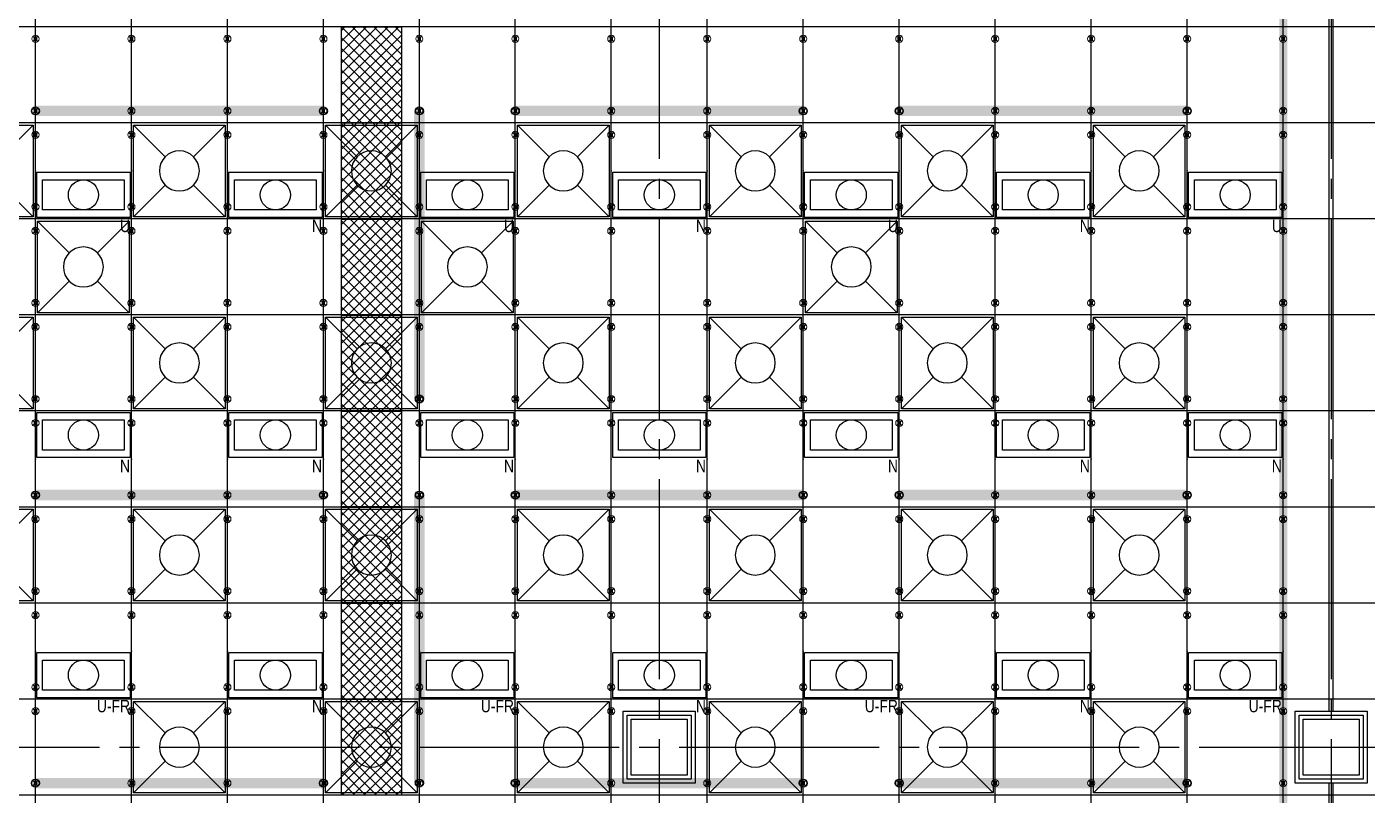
# Model space of a CAD drawing. Extents: x -17313 to 41501, y -1010 to 11880.
# Drawn here: x 2689 to 4365, y 1440 to 2400 of the extents above; entities that cross this region are included whole.
import ezdxf
from ezdxf.enums import TextEntityAlignment as Align

# ---------------------------------------------------------------- set-up
doc = ezdxf.new("R2010")
doc.units = 0
doc.header["$LTSCALE"] = 100
doc.linetypes.add('X-S-FAB-L10$0$COL-CEN-LIN', pattern=[3.25, 2.5, -0.25, 0.25, -0.25])
for name, color, linetype in [('0-xref', 8, 'Continuous'), ('188K-SM-03-F10-ARCH-CEIL-Y2257103$0$K-CEIL-4.2', 8, 'Continuous'), ('188K-SM-03-F10-ARCH-CEIL-Y2257103$0$K-CEIL-4.2-AREA', 8, 'Continuous'), ('188K-SM-03-F10-ARCH-PA-Y2257103$0$K-P1S-4.2-單抗', 53, 'Continuous'), ('188K-SM-03-F10-ARCH-PA-Y2257103$0$K-P2D-4.2-雙抗', 53, 'Continuous'), ('188K-SM-06-F10-ELEC-LIGHT-Y2257103$0$E-LIGHT(W)-N', 253, 'Continuous'), ('188K-SM-06-F10-ELEC-LIGHT-Y2257103$0$E-LIGHT(W)-U FR', 253, 'Continuous'), ('188K-SM-06-F10-ELEC-LIGHT-Y2257103$0$E-LIGHT(W)-U XLPE', 253, 'Continuous'), ('188K-SM-06-F10-HVAC-FFU-Y2257103$0$AC-FFU-ULPA', 254, 'Continuous'), ('188K-SM-07-F15-ARCH-CATW-Y2257103$0$K-Divider 上-2.7', 80, 'Continuous'), ('188K-SM-07-F15-ARCH-CATW-Y2257103$0$K-安全母索', 6, 'Continuous'), ('188K-SM-07-F15-ARCH-CATW-Y2257103$0$K-貓道板-主走道', 171, 'Continuous'), ('X-S-FAB-L10$0$0-DIM-TXT', 8, 'Continuous'), ('X-S-FAB-L10$0$BLOCK', 8, 'Continuous'), ('X-S-FAB-L10$0$CCL', 8, 'X-S-FAB-L10$0$COL-CEN-LIN'), ('X-S-FAB-L10$0$COL-S', 8, 'Continuous')]:
    doc.layers.add(name, color=color, linetype=linetype)
doc.layers.add('188K-SM-03-F10-ARCH-CEIL-Y2257103$0$K-吊點-標準', color=8, linetype='Continuous', lineweight=9)
doc.layers.add('188K-SM-06-F10-ELEC-LIGHT-Y2257103$0$Defpoints-CAS', color=253, linetype='Continuous', plot=False)
doc.styles.add('188K-SM-06-F10-ELEC-LIGHT-Y2257103$0$Standard', font='arial.ttf')
doc.styles.add('X-S-FAB-L10$0$CHINA', font='simplex.shx', dxfattribs={"width": 0.75, "bigfont": 'chineset.shx'})
doc.styles.add('X-S-FAB-L10$0$Standard', font='', dxfattribs={"width": 0.8})
doc.styles.add('X-S-FAB-L10$0$TG_NOTE_TEXT', font='simplex.shx', dxfattribs={"width": 0.75, "bigfont": 'chineset.shx'})
doc.styles.get('X-S-FAB-L10$0$Standard').set_extended_font_data('Microsoft JhengHei')

# ---------------------------------------------------------------- blocks, each defined once
blk = doc.blocks.new('X-S-FAB-L10$0$FAB2-L05')
at = {"layer": 'X-S-FAB-L10$0$CCL'}
for p, q in [((-22680, 11005), (-22680, 0)), ((-21840, 11005), (-21840, 0)), ((-26880, 2220), (1210, 2220))]:
    blk.add_line(p, q, dxfattribs=at)
at = {"layer": 'X-S-FAB-L10$0$COL-S'}
for points in [[(-22715, 2255), (-22645, 2255), (-22645, 2185), (-22715, 2185)], [(-21875, 2255), (-21805, 2255), (-21805, 2185), (-21875, 2185)]]:
    blk.add_lwpolyline(points, close=True, dxfattribs=at)
blk = doc.blocks.new('X-S-FAB-L10')
at = {"layer": 'X-S-FAB-L10$0$COL-S'}
for p, q in [((3445, 1535), (3515, 1535)), ((3445, 1465), (3445, 1535)), ((3515, 1535), (3515, 1465)), ((4285, 1535), (4355, 1535)), ((4285, 1465), (4285, 1535)), ((4355, 1535), (4355, 1465)), ((3515, 1465), (3445, 1465)), ((4355, 1465), (4285, 1465))]:
    blk.add_line(p, q, dxfattribs=at)
at = {"layer": 'X-S-FAB-L10$0$BLOCK'}
blk.add_blockref('X-S-FAB-L10$0$FAB2-L05', (26160, -720), dxfattribs=at)
at = {"style": 'X-S-FAB-L10$0$TG_NOTE_TEXT', "width": 0.5, "flags": 1}
for p in [(7463.3, 9020), (18268.3, 8649), (11197.8, 4800.2), (16485.8, 4800.2), (25420.3, 2635), (13360, 320, 0), (7463.3, -33.3)]:
    blk.add_attdef('WH', text='', height=20, dxfattribs=at).set_placement(p, align=Align.BOTTOM_LEFT)
at = {"width": 0.5}
for style, p in [('X-S-FAB-L10$0$TG_NOTE_TEXT', (7585, 9020)), ('X-S-FAB-L10$0$TG_NOTE_TEXT', (18390, 8649)), ('X-S-FAB-L10$0$TG_NOTE_TEXT', (11117.5, 4813.5)), ('X-S-FAB-L10$0$TG_NOTE_TEXT', (16607.5, 4813.5)), ('X-S-FAB-L10$0$TG_NOTE_TEXT', (25350, 2635)), ('X-S-FAB-L10$0$Standard', (13129.4, 325, 0)), ('X-S-FAB-L10$0$TG_NOTE_TEXT', (7585, -20))]:
    blk.add_attdef('DESC', text='', height=10, dxfattribs=dict(at, style=style)).set_placement(p, align=Align.BOTTOM_LEFT)
for tag, style, p in [('TYPE', 'X-S-FAB-L10$0$TG_NOTE_TEXT', (7619.3, 9020)), ('NO', 'X-S-FAB-L10$0$TG_NOTE_TEXT', (7650.1, 9020)), ('TYPE', 'X-S-FAB-L10$0$TG_NOTE_TEXT', (18424.2, 8649)), ('NO', 'X-S-FAB-L10$0$TG_NOTE_TEXT', (18455, 8649)), ('NO', 'X-S-FAB-L10$0$TG_NOTE_TEXT', (11088.6, 4813.5)), ('TYPE', 'X-S-FAB-L10$0$TG_NOTE_TEXT', (11151.8, 4813.5)), ('TYPE', 'X-S-FAB-L10$0$TG_NOTE_TEXT', (16641.8, 4813.5)), ('NO', 'X-S-FAB-L10$0$TG_NOTE_TEXT', (16672.6, 4813.5)), ('NO', 'X-S-FAB-L10$0$TG_NOTE_TEXT', (25313, 2635)), ('TYPE', 'X-S-FAB-L10$0$TG_NOTE_TEXT', (25350, 2635)), ('NO', 'X-S-FAB-L10$0$Standard', (13100, 320, 0)), ('TYPE', 'X-S-FAB-L10$0$Standard', (13129.4, 320, 0)), ('TYPE', 'X-S-FAB-L10$0$TG_NOTE_TEXT', (7619.3, -20)), ('NO', 'X-S-FAB-L10$0$TG_NOTE_TEXT', (7650.1, -20))]:
    blk.add_attdef(tag, text='', height=10, dxfattribs=dict(at, style=style)).set_placement(p, align=Align.BOTTOM_RIGHT)
at = {"style": 'X-S-FAB-L10$0$TG_NOTE_TEXT', "width": 0.5, "flags": 1}
for rotation, p in [(180, (43, 7480)), (180, (943, 7480)), (90, (24310, 3717.8)), (270, (17080, 1711.7))]:
    blk.add_attdef('WH', text='', height=20, rotation=rotation, dxfattribs=at).set_placement(p, align=Align.BOTTOM_LEFT)
at = {"width": 0.5}
for rotation, style, p in [(180, 'X-S-FAB-L10$0$Standard', (317.6, 7480)), (180, 'X-S-FAB-L10$0$Standard', (1217.6, 7480)), (90, 'X-S-FAB-L10$0$TG_NOTE_TEXT', (24310, 3647.5)), (270, 'X-S-FAB-L10$0$TG_NOTE_TEXT', (17080, 1605))]:
    blk.add_attdef('DESC', text='', height=10, rotation=rotation, dxfattribs=dict(at, style=style)).set_placement(p, align=Align.BOTTOM_LEFT)
for tag, rotation, style, p in [('TYPE', 180, 'X-S-FAB-L10$0$Standard', (317.6, 7480)), ('NO', 180, 'X-S-FAB-L10$0$Standard', (347, 7480)), ('TYPE', 180, 'X-S-FAB-L10$0$Standard', (1217.6, 7480)), ('NO', 180, 'X-S-FAB-L10$0$Standard', (1247, 7480)), ('TYPE', 90, 'X-S-FAB-L10$0$TG_NOTE_TEXT', (24310, 3647.5)), ('NO', 90, 'X-S-FAB-L10$0$TG_NOTE_TEXT', (24310, 3610.5)), ('TYPE', 270, 'X-S-FAB-L10$0$TG_NOTE_TEXT', (17080, 1605)), ('NO', 270, 'X-S-FAB-L10$0$TG_NOTE_TEXT', (17080, 1573))]:
    blk.add_attdef(tag, text='', height=10, rotation=rotation, dxfattribs=dict(at, style=style)).set_placement(p, align=Align.BOTTOM_RIGHT)
at = {"layer": 'X-S-FAB-L10$0$0-DIM-TXT', "style": 'X-S-FAB-L10$0$CHINA', "width": 0.75}
for p in [(667.4, 7855.1, -2689.4), (22627.4, 6728.8), (25644.7, 6728.8), (24778.8, 5569.1), (1118.3, 4980), (417.8, 4594.6), (23874.8, 4355), (22927.4, 4330.1), (23749.9, 3901.4), (417.8, 3765.2), (1118.3, 3730), (417.8, 3115.8), (536.9, 2227.8), (16909, 1782.7), (888.4, 880.5), (16977.4, 750), (18878.8, 750), (25641.2, 553.2), (21364, 526.9)]:
    blk.add_attdef('HIG', text='', height=80, dxfattribs=at).set_placement(p, align=Align.MIDDLE_LEFT)
blk = doc.blocks.new('188K-SM-03-F10-ARCH-CEIL-Y2257103$0$A$C2CA95053')
h = blk.add_hatch(color=256)
edge = h.paths.add_edge_path()
edge.add_arc((0, 0), 0.5, 0, 360)
for p, q in [((3.2, 3.2), (-3.2, -3.2)), ((3.2, -3.2), (-3.2, 3.2))]:
    blk.add_line(p, q)
blk.add_lwpolyline([(-1.6, 2.5), (-1.6, -2.5), (1.6, -2.5), (1.6, 2.5)], close=True)
for radius in [4.5, 0.5]:
    blk.add_circle((0, 0), radius)
blk = doc.blocks.new('188K-SM-03-F10-ARCH-CEIL-Y2257103$0$天花板吊點-附調整片 - 3_8_螺桿吊架 100 mm 高調整片-V1-1FL')
blk.add_blockref('188K-SM-03-F10-ARCH-CEIL-Y2257103$0$A$C2CA95053', (0, 0))
blk = doc.blocks.new('188K-SM-03-F10-ARCH-CEIL-Y2257103')
at = {"layer": '188K-SM-03-F10-ARCH-CEIL-Y2257103$0$K-CEIL-4.2'}
for p, q in [((2700, 312.7), (2700, 8632.2)), ((2820, 312.7), (2820, 8632.2)), ((2940, 312.7), (2940, 8632.2)), ((3060, 312.7), (3060, 8632.2)), ((3180, 312.7), (3180, 8632.2)), ((3300, 312.7), (3300, 8632.2)), ((3420, 312.7), (3420, 8632.2)), ((3540, 312.7), (3540, 8632.2)), ((3660, 312.7), (3660, 8632.2)), ((3780, 312.7), (3780, 8632.2)), ((3900, 312.7), (3900, 8632.2)), ((4020, 312.7), (4020, 8632.2)), ((4140, 312.7), (4140, 8632.2)), ((4260, 312.7), (4260, 8632.2)), ((24297.2, 2400), (1847.7, 2400)), ((5047.2, 2280), (1847.7, 2280)), ((5047.2, 2160), (1847.7, 2160)), ((16747.2, 2040), (1847.7, 2040)), ((16747.2, 1920), (1847.7, 1920)), ((16747.2, 1800), (1847.7, 1800)), ((16747.2, 1680), (1847.7, 1680)), ((16747.2, 1560), (1847.7, 1560)), ((16747.2, 1440), (1847.7, 1440))]:
    blk.add_line(p, q, dxfattribs=at)
at = {"layer": '188K-SM-03-F10-ARCH-CEIL-Y2257103$0$K-CEIL-4.2-AREA'}
for points in [[(3445, 1535), (3515, 1535), (3515, 1465), (3445, 1465)], [(4285, 1535), (4355, 1535), (4355, 1465), (4285, 1465)]]:
    blk.add_lwpolyline(points, close=True, dxfattribs=at)
at = {"layer": '188K-SM-03-F10-ARCH-CEIL-Y2257103$0$K-吊點-標準', "color": 170, "lineweight": 18, "rotation": 179.9999999999997}
for p in [(2700, 2385), (2820, 2385), (2940, 2385), (3060, 2385), (3180, 2385), (3300, 2385), (3420, 2385), (3540, 2385), (3660, 2385), (3780, 2385), (3900, 2385), (4020, 2385), (4140, 2385), (4260, 2385), (2700, 2295), (2820, 2295), (2940, 2295), (3060, 2295), (3180, 2295), (3300, 2295), (3420, 2295), (3540, 2295), (3660, 2295), (3780, 2295), (3900, 2295), (4020, 2295), (4140, 2295), (4260, 2295), (2700, 2265), (2820, 2265), (2940, 2265), (3060, 2265), (3180, 2265), (3300, 2265), (3420, 2265), (3540, 2265), (3660, 2265), (3780, 2265), (3900, 2265), (4020, 2265), (4140, 2265), (4260, 2265), (2700, 2175), (2820, 2175), (2940, 2175), (3060, 2175), (3180, 2175), (3300, 2175), (3420, 2175), (3540, 2175), (3660, 2175), (3780, 2175), (3900, 2175), (4020, 2175), (4140, 2175), (4260, 2175), (2700, 2145), (2820, 2145), (2940, 2145), (3060, 2145), (3180, 2145), (3300, 2145), (3420, 2145), (3540, 2145), (3660, 2145), (3780, 2145), (3900, 2145), (4020, 2145), (4140, 2145), (4260, 2145), (2700, 2055), (2820, 2055), (2940, 2055), (3060, 2055), (3180, 2055), (3300, 2055), (3420, 2055), (3540, 2055), (3660, 2055), (3780, 2055), (3900, 2055), (4020, 2055), (4140, 2055), (4260, 2055), (2700, 2025), (2820, 2025), (2940, 2025), (3060, 2025), (3180, 2025), (3300, 2025), (3420, 2025), (3540, 2025), (3660, 2025), (3780, 2025), (3900, 2025), (4020, 2025), (4140, 2025), (4260, 2025), (2700, 1935), (2820, 1935), (2940, 1935), (3060, 1935), (3180, 1935), (3300, 1935), (3420, 1935), (3540, 1935), (3660, 1935), (3780, 1935), (3900, 1935), (4020, 1935), (4140, 1935), (4260, 1935), (2700, 1905), (2820, 1905), (2940, 1905), (3060, 1905), (3180, 1905), (3300, 1905), (3420, 1905), (3540, 1905), (3660, 1905), (3780, 1905), (3900, 1905), (4020, 1905), (4140, 1905), (4260, 1905), (2700, 1815), (2820, 1815), (2940, 1815), (3060, 1815), (3180, 1815), (3300, 1815), (3420, 1815), (3540, 1815), (3660, 1815), (3780, 1815), (3900, 1815), (4020, 1815), (4140, 1815), (4260, 1815), (2700, 1785), (2820, 1785), (2940, 1785), (3060, 1785), (3180, 1785), (3300, 1785), (3420, 1785), (3540, 1785), (3660, 1785), (3780, 1785), (3900, 1785), (4020, 1785), (4140, 1785), (4260, 1785), (2700, 1695), (2820, 1695), (2940, 1695), (3060, 1695), (3180, 1695), (3300, 1695), (3420, 1695), (3540, 1695), (3660, 1695), (3780, 1695), (3900, 1695), (4020, 1695), (4140, 1695), (4260, 1695), (2700, 1665), (2820, 1665), (2940, 1665), (3060, 1665), (3180, 1665), (3300, 1665), (3420, 1665), (3540, 1665), (3660, 1665), (3780, 1665), (3900, 1665), (4020, 1665), (4140, 1665), (4260, 1665), (2700, 1575), (2820, 1575), (2940, 1575), (3060, 1575), (3180, 1575), (3300, 1575), (3420, 1575), (3540, 1575), (3660, 1575), (3780, 1575), (3900, 1575), (4020, 1575), (4140, 1575), (4260, 1575), (2700, 1545), (2820, 1545), (2940, 1545), (3060, 1545), (3180, 1545), (3300, 1545), (3420, 1545), (3540, 1545), (3660, 1545), (3780, 1545), (3900, 1545), (4020, 1545), (4140, 1545), (4260, 1545), (2700, 1455), (2820, 1455), (2940, 1455), (3060, 1455), (3180, 1455), (3300, 1455), (3420, 1455), (3540, 1455), (3660, 1455), (3780, 1455), (3900, 1455), (4020, 1455), (4140, 1455), (4260, 1455)]:
    blk.add_blockref('188K-SM-03-F10-ARCH-CEIL-Y2257103$0$天花板吊點-附調整片 - 3_8_螺桿吊架 100 mm 高調整片-V1-1FL', p, dxfattribs=at)
blk = doc.blocks.new('188K-SM-06-F10-HVAC-FFU-Y2257103$0$H-FU-U-12x12')
for p, q in [((423, 777), (28, 1172)), ((777, 777), (1172, 1172)), ((28, 28), (423, 423)), ((1172, 28), (777, 423))]:
    blk.add_line(p, q)
blk.add_lwpolyline([(1172, 28), (1172, 1172), (28, 1172), (28, 28)], close=True)
blk.add_circle((600, 600), 250)
blk = doc.blocks.new('188K-SM-06-F10-HVAC-FFU-Y2257103')
at = {"layer": '188K-SM-06-F10-HVAC-FFU-Y2257103$0$AC-FFU-ULPA', "xscale": -0.09999999999999432, "yscale": 0.09999999999999432, "zscale": 0.09999999999999432}
for p in [(2700, 2160), (2940, 2160), (3180, 2160), (3420, 2160), (3660, 2160), (3900, 2160), (4140, 2160), (2820, 2040), (3300, 2040), (3780, 2040), (2700, 1920), (2940, 1920), (3180, 1920), (3420, 1920), (3660, 1920), (3900, 1920), (4140, 1920), (2700, 1680), (2940, 1680), (3180, 1680), (3420, 1680), (3660, 1680), (3900, 1680), (4140, 1680), (2940, 1440), (3180, 1440), (3420, 1440), (3660, 1440), (3900, 1440), (4140, 1440)]:
    blk.add_blockref('188K-SM-06-F10-HVAC-FFU-Y2257103$0$H-FU-U-12x12', p, dxfattribs=at)
blk = doc.blocks.new('*U267')
for points in [[(-58.3, -28.3), (-58.3, 28.3), (58.3, 28.3), (58.3, -28.3)], [(-51, -18.8), (-51, 18.8), (51, 18.8), (51, -18.8)]]:
    blk.add_lwpolyline(points, close=True)
blk.add_circle((0, 0), 18.8)
at = {"layer": '188K-SM-06-F10-ELEC-LIGHT-Y2257103$0$Defpoints-CAS'}
for p in [(-60, 30), (60, 30), (-60, -30), (60, -30)]:
    blk.add_point(p, dxfattribs=at)
at = {"style": '188K-SM-06-F10-ELEC-LIGHT-Y2257103$0$Standard', "width": 0.8}
blk.add_text('N', height=15.5, dxfattribs=at).set_placement((58.3, -38.7), align=Align.MIDDLE_RIGHT)
blk = doc.blocks.new('*U266')
for points in [[(-58.3, -28.3), (-58.3, 28.3), (58.3, 28.3), (58.3, -28.3)], [(-51, -18.8), (-51, 18.8), (51, 18.8), (51, -18.8)]]:
    blk.add_lwpolyline(points, close=True)
blk.add_circle((0, 0), 18.8)
at = {"layer": '188K-SM-06-F10-ELEC-LIGHT-Y2257103$0$Defpoints-CAS'}
for p in [(-60, 30), (60, 30), (-60, -30), (60, -30)]:
    blk.add_point(p, dxfattribs=at)
at = {"style": '188K-SM-06-F10-ELEC-LIGHT-Y2257103$0$Standard', "width": 0.8}
blk.add_text('U', height=15.5, dxfattribs=at).set_placement((58.3, -38.7), align=Align.MIDDLE_RIGHT)
blk = doc.blocks.new('*U258')
for points in [[(-58.3, -28.3), (-58.3, 28.3), (58.3, 28.3), (58.3, -28.3)], [(-51, -18.8), (-51, 18.8), (51, 18.8), (51, -18.8)]]:
    blk.add_lwpolyline(points, close=True)
blk.add_circle((0, 0), 18.8)
at = {"layer": '188K-SM-06-F10-ELEC-LIGHT-Y2257103$0$Defpoints-CAS'}
for p in [(-60, 30), (60, 30), (-60, -30), (60, -30)]:
    blk.add_point(p, dxfattribs=at)
at = {"style": '188K-SM-06-F10-ELEC-LIGHT-Y2257103$0$Standard', "width": 0.8}
blk.add_text('U-FR', height=15.53, dxfattribs=at).set_placement((58.3, -38.7), align=Align.MIDDLE_RIGHT)
blk = doc.blocks.new('188K-SM-06-F10-ELEC-LIGHT-Y2257103')
at = {"layer": '188K-SM-06-F10-ELEC-LIGHT-Y2257103$0$E-LIGHT(W)-N'}
for p in [(3000, 2190), (3480, 2190), (3960, 2190), (2760, 1890), (3000, 1890), (3240, 1890), (3480, 1890), (3720, 1890), (3960, 1890), (4200, 1890), (3000, 1590), (3480, 1590), (3960, 1590)]:
    blk.add_blockref('*U267', p, dxfattribs=at)
at = {"layer": '188K-SM-06-F10-ELEC-LIGHT-Y2257103$0$E-LIGHT(W)-U FR'}
for p in [(2760, 1590), (3240, 1590), (3720, 1590), (4200, 1590)]:
    blk.add_blockref('*U258', p, dxfattribs=at)
at = {"layer": '188K-SM-06-F10-ELEC-LIGHT-Y2257103$0$E-LIGHT(W)-U XLPE'}
for p in [(2760, 2190), (3240, 2190), (3720, 2190), (4200, 2190)]:
    blk.add_blockref('*U266', p, dxfattribs=at)
blk = doc.blocks.new('188K-SM-03-F10-ARCH-PA-Y2257103')
at = {"layer": '188K-SM-03-F10-ARCH-PA-Y2257103$0$K-P1S-4.2-單抗'}
for points in [[(3435, 1545), (3525, 1545), (3525, 1455), (3435, 1455)], [(4275, 1545), (4365, 1545), (4365, 1455), (4275, 1455)], [(3440, 1540), (3520, 1540), (3520, 1460), (3440, 1460)], [(4280, 1540), (4360, 1540), (4360, 1460), (4280, 1460)]]:
    blk.add_lwpolyline(points, close=True, dxfattribs=at)
at = {"layer": '188K-SM-03-F10-ARCH-PA-Y2257103$0$K-P2D-4.2-雙抗'}
for p, q in [((4317.5, 1545), (4317.5, 2955)), ((4317.5, 1545), (4317.5, 2955)), ((4317.5, 1545), (4317.5, 2955)), ((4322.5, 1545), (4322.5, 2955)), ((4322.5, 1545), (4322.5, 2955)), ((4322.5, 1545), (4322.5, 2955)), ((4317.5, 615, 0), (4317.5, 1455)), ((4317.5, 615, 0), (4317.5, 1455)), ((4317.5, 615, 0), (4317.5, 1455)), ((4322.5, 615, 0), (4322.5, 1455)), ((4322.5, 615, 0), (4322.5, 1455)), ((4322.5, 615, 0), (4322.5, 1455))]:
    blk.add_line(p, q, dxfattribs=at)
blk = doc.blocks.new('188K-SM-07-F15-ARCH-CATW-Y2257103$0$貓道板-749x1196.5(主走道)')
h = blk.add_hatch()
h.set_pattern_fill('ANSI37', color=256, scale=30)
h.set_pattern_definition([(45, (0.75, 3e-16), (-67.352, 67.352), []), (135, (0.75, 3e-16), (-67.352, -67.352), [])])
h.paths.add_polyline_path([(-1199, 0), (-1199, 750), (-1, 750), (-1, 0)])
blk.add_lwpolyline([(-1199, 0), (-1199, 750), (-1, 750), (-1, 0)], close=True)
blk = doc.blocks.new('188K-SM-07-F15-ARCH-CATW-Y2257103$0$母索-3.6')
at = {"const_width": 13}
blk.add_lwpolyline([(0, 0), (0, 360)], dxfattribs=at)
for centre in [(0, 360, 0), (0, 0)]:
    blk.add_circle(centre, 5)
blk = doc.blocks.new('188K-SM-07-F15-ARCH-CATW-Y2257103')
at = {"layer": '188K-SM-07-F15-ARCH-CATW-Y2257103$0$K-Divider 上-2.7', "const_width": 10}
blk.add_lwpolyline([(4260, 315), (4260, 8632.2)], dxfattribs=at)
at = {"layer": '188K-SM-07-F15-ARCH-CATW-Y2257103$0$K-安全母索'}
for p, rotation in [((2700, 2295), 270), ((3300, 2295), 270), ((3780, 2295), 270), ((2700, 1815), 270), ((3180, 1815), 180), ((3300, 1815), 270), ((3780, 1815), 270), ((2700, 1455), 270), ((3300, 1455), 270), ((3780, 1455), 270)]:
    blk.add_blockref('188K-SM-07-F15-ARCH-CATW-Y2257103$0$母索-3.6', p, dxfattribs=dict(at, rotation=rotation))
blk.add_blockref('188K-SM-07-F15-ARCH-CATW-Y2257103$0$母索-3.6', (3180, 1935), dxfattribs=at)
at = {"layer": '188K-SM-07-F15-ARCH-CATW-Y2257103$0$K-貓道板-主走道', "xscale": 0.1, "yscale": 0.1, "zscale": 0.1, "rotation": 269.9999999999999}
for p in [(3082.5, 2280), (3082.5, 2160), (3082.5, 2040), (3082.5, 1920), (3082.5, 1800), (3082.5, 1680), (3082.5, 1560), (3082.5, 1440)]:
    blk.add_blockref('188K-SM-07-F15-ARCH-CATW-Y2257103$0$貓道板-749x1196.5(主走道)', p, dxfattribs=at)

msp = doc.modelspace()

# ---------------------------------------------------------------- block references
at = {"layer": '0-xref'}
for name in ['X-S-FAB-L10', '188K-SM-06-F10-ELEC-LIGHT-Y2257103', '188K-SM-03-F10-ARCH-PA-Y2257103', '188K-SM-03-F10-ARCH-CEIL-Y2257103', '188K-SM-07-F15-ARCH-CATW-Y2257103', '188K-SM-06-F10-HVAC-FFU-Y2257103']:
    msp.add_blockref(name, (0, 0), dxfattribs=at)

doc.saveas('drawing.dxf')
